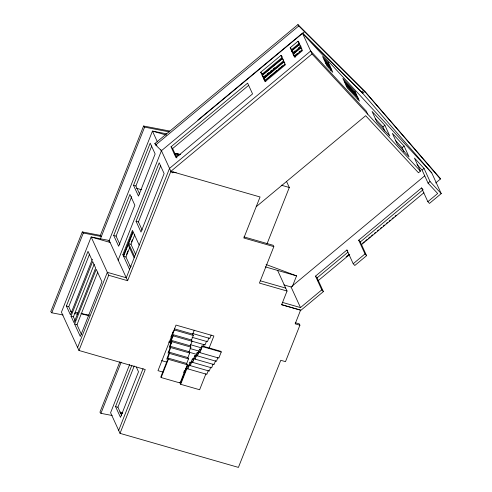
<?xml version="1.0" encoding="UTF-8"?>
<svg xmlns="http://www.w3.org/2000/svg" width="492" height="492" viewBox="0 0 492 492"><rect width="100%" height="100%" fill="white"/><g stroke="black" fill="none" stroke-linecap="round" stroke-linejoin="round"><path stroke-width="0.74" d="M82.299 231.917L83.308 233.03L101.352 236.517L100.343 235.397L82.299 231.917L50.768 311.676L51.777 312.795L63.056 314.972M51.777 312.795L83.308 233.03M92.342 259.302L70.424 314.868L66.383 306.036L88.006 251.338L92.047 260.17M71.549 312.826L68.751 306.713L89.532 254.149M100.134 235.932L143.59 126.007L169.802 131.069M100.294 239.192L144.599 127.127L143.59 126.007M71.026 316.172L92.644 261.48L95.639 268.023L74.021 322.715L71.026 316.172L73.394 316.854L75.19 320.778M73.394 316.854L94.169 264.29M74.618 324.025L96.241 269.327L101.93 281.756L80.307 336.454L74.618 324.025L76.986 324.708L81.414 334.369M108.867 241.344L152.452 131.093L166.739 133.855M76.986 324.708L97.767 272.144M113.707 235.453L129.925 194.432L134.863 205.225L118.646 246.246L113.707 235.453L116.075 236.135L119.784 244.229M133.529 185.318L150.195 143.154L155.14 153.947L138.467 196.111L133.529 185.318L135.897 185.994L139.599 194.094M116.075 236.135L131.733 196.529M135.897 185.994L151.714 145.983M77.601 347.53L107.336 272.328L126.278 277.771L169.525 168.387L310.667 51.027L366.282 111.124L367.629 114.07M295.255 322.715L299.314 323.877L299.911 325.187L285.495 361.651L280.76 360.292L238.417 467.4L120.023 433.354L145.251 369.541L78.954 350.476L108.683 275.268L91.161 237.003L109.206 240.483L127.625 280.717L108.683 275.268M118.135 260.256L161.438 150.718L304.542 31.728M122.84 254.696L132.453 230.391L132.975 231.535L123.369 255.846L122.84 254.696L124.027 255.04M136.056 221.271L159.18 162.778L164.125 173.578L140.995 232.07L136.056 221.271L138.424 221.953L142.133 230.053M129.581 269.419L123.59 256.332L128.172 244.752L134.162 257.833M134.611 256.695L128.621 243.608L133.203 232.027L139.193 245.108M138.424 221.953L160.7 165.601M126.555 254.438L127.932 250.969M131.499 241.941L132.323 239.856M130.688 267.347L125.958 257.015L129.728 247.476M135.718 254.622L130.989 244.29L134.759 234.752M127.625 280.717L170.872 171.327L312.014 53.972L302.445 33.136L197.913 120.048M119.87 361.761L99.925 412.216L100.934 413.335L112.164 415.506M100.934 413.335L121.161 362.167M129.648 364.535L110.589 412.745L120.023 433.354M136.339 367.069L138.504 371.786L120.485 417.37L115.54 406.577L131.868 365.267M121.616 415.353L117.908 407.253L134.236 365.95M118.677 430.408L143.061 368.723M171.911 334.744L173.202 331.491M161.136 377.536L168.344 359.308L167.741 357.998L169.543 353.441L168.947 352.131L170.749 347.573L170.152 346.263L171.954 341.706L171.351 340.396L173.153 335.839L172.557 334.529L174.359 329.972L193.301 335.421L191.499 339.978L192.095 341.288L190.293 345.845L190.896 347.155L189.094 351.712L189.691 353.022L187.889 357.579L188.491 358.889L186.689 363.447L187.286 364.75L180.078 382.985L161.136 377.536L160.835 376.884L167.446 360.169L166.843 358.865L168.645 354.302L168.049 352.998L169.851 348.441L169.248 347.131L171.05 342.573L170.453 341.263L172.255 336.706L171.653 335.396M193.301 335.421L192.704 334.111L194.248 330.206M183.633 372.579L184.457 370.494M189.045 365.827L187.587 365.408L180.38 383.637L180.675 384.295L199.623 389.738L205.951 373.723M180.675 384.295L187.286 367.579L187.882 368.889L206.825 374.338L208.368 370.427M191.443 362.579L189.986 362.155L188.184 366.718L187.587 365.408M187.882 368.889L189.684 364.332L190.287 365.642L209.229 371.085L210.773 367.18M193.842 359.326L192.384 358.908L190.588 363.465L189.986 362.155M190.287 365.642L192.089 361.079L192.686 362.389L211.628 367.838L213.171 363.932M196.246 356.079L194.789 355.661L192.987 360.218L192.384 358.908M192.686 362.389L194.488 357.832L195.084 359.142L214.026 364.59L215.576 360.679M198.645 352.826L197.187 352.407L195.385 356.964L194.789 355.661M195.084 359.142L196.886 354.584L197.489 355.888L216.431 361.337L217.974 357.432M201.05 349.578L199.592 349.16L197.79 353.717L197.187 352.407M197.489 355.888L199.291 351.331L199.887 352.641L218.829 358.09L221.234 352.014L220.933 351.356L201.991 345.913L200.189 350.47L199.592 349.16M199.887 352.641L202.292 346.565L201.991 345.913M203.159 346.909L204.186 344.308M206.591 341.054L205.041 344.96L191.929 341.19M208.989 337.807L207.446 341.712L192.144 337.315M211.179 335.089L209.844 338.465L192.36 333.435M209.106 348.09L213.897 335.987L176.007 325.089L157.993 370.667L163.092 372.137M267.039 243.798L289.302 187.495L286.51 181.4M243.977 236.898L273.238 245.317L273.835 246.621L259.419 283.084L287.045 291.03L281.639 304.702L300.581 310.151L295.175 323.828L299.911 325.187M292.316 286.584L296.553 275.871L266.08 264.493M176.21 172.772L173.239 172.009L172.255 172.827L170.872 171.327L161.438 150.718L155.663 144.962L154.839 143.59L297.943 24.6L363.797 90.288L440.408 179.033L435.697 182.95M155.663 144.962L298.767 25.971L297.943 24.6M171.019 146.819L247.624 83.123L252.562 93.917L175.958 157.612L171.019 146.819L172.618 148.547L176.948 157.993M281.012 55.362L282.359 58.308L262.064 75.184L260.717 72.238L281.012 55.362L282.211 56.66M293.127 52.416L291.528 50.682L290.175 47.742L298.035 41.205L298.835 42.072M172.618 148.547L248.632 85.344M262.857 75.147L262.316 73.966L282.033 57.576M292.322 50.651L291.781 49.471L299.64 42.939M291.528 50.682L299.382 44.151L298.035 41.205M282.513 58.634L283.859 61.574L263.558 78.449L262.211 75.51L282.513 58.634L283.312 59.495M299.53 44.477L300.883 47.423L293.023 53.954L291.676 51.008L299.53 44.477L300.335 45.344M265.988 74.987L263.663 76.912L262.464 75.614M267.144 74.021L268.884 72.576M270.625 71.125L271.787 70.165M273.521 68.714L274.684 67.755M293.687 51.949L294.813 51.014M298.177 48.216L300.421 46.346M264.358 78.419L263.817 77.238L283.533 60.848M293.816 53.917L293.281 52.742L301.135 46.211M284.007 61.906L285.354 64.846L265.059 81.721L263.712 78.781L284.007 61.906L284.807 62.767M301.03 47.749L302.377 50.694L294.523 57.226L293.171 54.28L301.03 47.749L301.83 48.616M265.742 79.704L277.34 70.061M278.503 69.095L280.243 67.65M281.399 66.684L282.562 65.719M297.432 53.351L294.628 55.688L293.423 54.391M299.118 51.955L300.237 51.02M265.852 81.69L265.311 80.51L285.028 64.12M295.317 57.189L294.776 56.014L302.07 49.95M327.481 63.64L328.465 62.822L322.598 56.482L323.945 59.427L329.812 65.768L328.465 62.822M328.982 66.912L329.96 66.094L324.093 59.753L325.446 62.699L331.313 69.04L329.96 66.094M330.476 70.184L331.46 69.366L325.593 63.025L326.94 65.971L332.807 72.312L331.46 69.366M354.154 92.459L355.132 91.647L342.869 78.388L344.216 81.334L356.485 94.587L355.132 91.647M355.648 95.731L356.632 94.913L344.363 81.66L345.71 84.599L357.979 97.859L356.632 94.913M361.442 92.25L363.797 90.288M362.266 93.621L364.621 91.66L364.578 91.125L440.358 178.504L440.408 179.033M357.149 99.003L358.127 98.185L345.864 84.931L347.211 87.871L359.48 101.131L358.127 98.185M256.209 206.708L365.667 115.706L418.471 172.766L420.432 171.136L414.442 158.049L424.043 168.424L430.033 181.511L441.232 193.614L429.448 203.411L427.849 201.683L421.558 187.944L358.705 240.207L364.996 253.946L366.595 255.674L354.812 265.471L353.213 263.743L346.922 250.004L315.495 276.135L321.786 289.874L323.385 291.602L300.963 310.249L281.639 304.702M384.781 130.97L382.93 126.924L384.892 125.288L372.087 111.456L377.032 122.25L389.83 136.081L384.892 125.288M403.981 151.72L402.13 147.674L404.092 146.038L392.358 133.357L397.302 144.15L409.036 156.831L404.092 146.038M427.849 201.683L437.671 193.516L428.071 183.141L422.081 170.06L424.043 168.424M283.878 284.911L291.061 286.971L424.701 175.847M428.071 183.141L430.033 181.511M323.385 291.602L317.094 277.863L347.936 252.218M366.595 255.674L360.304 241.935L423.157 189.672M346.165 256.824L349.111 254.376M362.647 243.116L364.418 241.646M365.593 240.668L367.358 239.198M368.539 238.22L370.304 236.75M371.478 235.773L372.659 234.795M374.424 233.325L375.599 232.347M377.37 230.877L378.545 229.899M380.31 228.429L381.491 227.452M383.256 225.982L384.43 225.004M386.195 223.534L387.376 222.556M389.141 221.086L390.322 220.108M392.087 218.639L393.262 217.661M395.027 216.191L396.208 215.213M317.955 280.852L349.744 254.419M361.522 244.629L423.926 192.741M282.537 302.426L300.495 307.574L321.786 289.874M353.213 263.743L364.996 253.946M144.599 127.127L169.316 131.899M70.602 311.522L72.103 311.811M75.11 312.395L78.117 312.974M81.125 313.558L89.396 315.157M119.759 412.062L122.766 412.647M174.808 153.289L180.06 154.377M166.413 135.109L152.452 131.093L157.409 141.924M174.666 154.525L179.125 155.81M281.215 185.17L289.302 187.495M170.872 171.327L260.059 196.978L243.841 237.999L273.835 246.621M136.585 188.295L141.751 189.777M265.225 266.861L296.553 275.871M260.256 280.772L285.698 288.084M128.621 243.608L130.989 244.29M110.103 242.445L91.161 237.003L61.432 312.205L78.954 350.476M123.59 256.332L125.958 257.015M129.716 265.963L131.173 266.381M174.488 328.877L192.704 334.111M172.557 334.529L191.499 339.978M173.153 335.839L192.095 341.288M66.383 306.036L68.751 306.713M170.761 336.749L172.218 337.168M202.292 346.565L221.234 352.014M190.256 344.652L201.185 347.795M81.106 313.619L89.12 315.925M171.351 340.396L190.293 345.845M74.716 313.49L77.668 314.339M171.954 341.706L190.896 347.155M168.959 341.307L171.142 341.934M168.83 342.401L171.745 343.244M190.041 348.527L198.786 351.042M170.152 346.263L189.094 351.712M189.1 352.198L197.114 354.498M170.749 347.573L189.691 353.022M168.947 352.131L187.889 357.579M169.543 353.441L188.491 358.889M167.741 357.998L186.689 363.447M168.344 359.308L187.286 364.75M161.622 360.636L166.72 362.1M185.533 368.649L186.991 369.068M115.54 406.577L117.908 407.253M120.355 413.016L122.57 413.655M298.767 25.971L364.621 91.66M302.445 33.136L362.653 93.203L431.798 173.006L441.232 193.614M362.659 93.289L302.58 33.364L431.791 172.92M154.839 143.59L156.936 145.687M375.248 118.621L382.93 126.924M395.494 140.503L402.13 147.674M417.025 164.599L422.081 170.06M312.014 53.972L420.432 171.136M421.558 187.944L422.357 188.811M290.175 47.742L291.781 49.471M291.676 51.008L293.281 52.742M293.171 54.28L294.776 56.014M260.717 72.238L262.316 73.966M262.211 75.51L263.817 77.238M264.364 79.317L265.163 80.184M263.712 78.781L265.311 80.51M358.705 240.207L360.304 241.935M346.922 250.004L347.721 250.871M315.495 276.135L317.094 277.863M160.89 149.808L161.438 150.718M291.061 286.971L300.495 307.574M277.611 270.422L287.045 291.03M179.777 382.333L180.078 382.985M180.207 154.599L174.199 153.356L180.195 154.605"/></g></svg>
